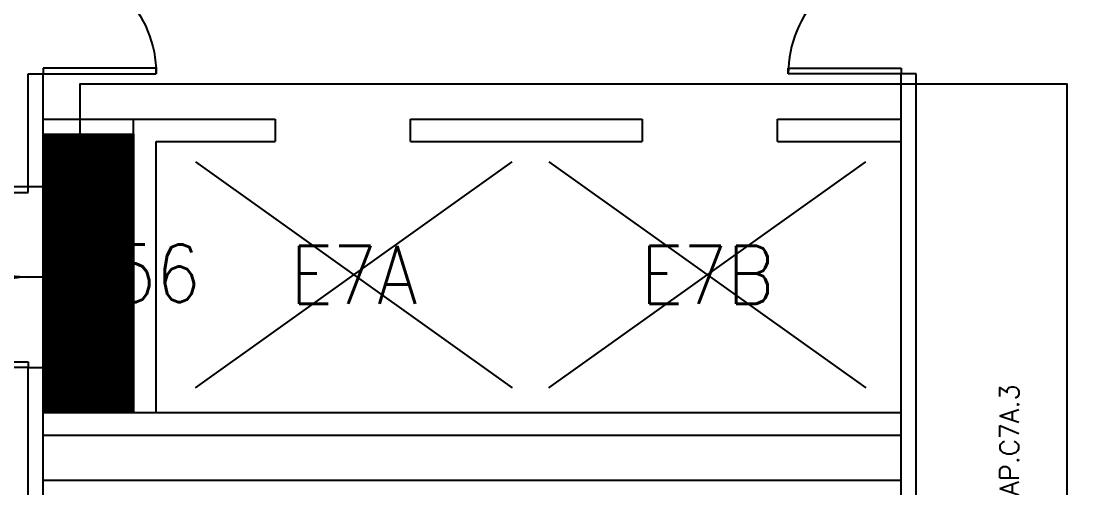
# Model space of a CAD drawing. Header units: inches. Extents: x -460 to 10305, y -938 to 5356.
# Drawn here: x 8041.5 to 8323.5, y 4650.2 to 4774.2 of the extents above; entities that cross this region are included whole.
import ezdxf
from ezdxf.enums import TextEntityAlignment as Align

# ---------------------------------------------------------------- set-up
doc = ezdxf.new("R2010")
doc.units = ezdxf.units.IN
doc.header["$MEASUREMENT"] = 0
doc.set_wipeout_variables(frame=1)
for name, color, linetype in [('01-0263-07-DWG-BFP-ARCH$0$SP-DOORS', 5, 'Continuous'), ('01-0263-07-DWG-BFP-ARCH$0$SP-ELEVATOR', 112, 'Continuous'), ('01-0263-07-DWG-BFP-ARCH$0$SP-RMNO', 7, 'Continuous'), ('01-0263-07-DWG-BFP-ARCH$0$SP-ROOM', 7, 'Continuous'), ('01-0263-07-DWG-BFP-ARCH$0$SP-WALL', 7, 'Continuous'), ('T-Comm-E-Wireless', 1, 'Continuous'), ('T-Comm-Path', 40, 'Continuous'), ('T-Comm-TR', 40, 'Continuous')]:
    doc.layers.add(name, color=color, linetype=linetype)
doc.layers.get('01-0263-07-DWG-BFP-ARCH$0$SP-ROOM').off()
doc.styles.add('01-0263-07-DWG-BFP-ARCH$0$ROMANS', font='ROMANS.shx', dxfattribs={"width": 0.9})
doc.styles.add('3-32', font='SIMPLEX.shx', dxfattribs={"height": 9})

# ---------------------------------------------------------------- blocks, each defined once
blk = doc.blocks.new('01-0263-07-DWG-BFP-ARCH$0$DOR00')
at = {"color": 0}
for p, q in [((0, 1), (0, 0)), ((1, 0), (1, 1))]:
    blk.add_line(p, q, dxfattribs=at)
blk = doc.blocks.new('01-0263-07-DWG-BFP-ARCH$0$DOR01')
at = {"color": 0}
for p, q in [((1, 1), (0, 1)), ((0, 1), (0, 0)), ((1, 0), (1, 1)), ((0, 0), (1, 0))]:
    blk.add_line(p, q, dxfattribs=at)
blk = doc.blocks.new('01-0263-07-DWG-BFP-ARCH$0$FMGRM1')
at = {"style": '01-0263-07-DWG-BFP-ARCH$0$ROMANS', "width": 0.9}
for tag, p in [('RMAREA', (0, -0.2836)), ('DATA1', (0, -0.443)), ('DATA2', (0, -0.6024)), ('DATA3', (0, -0.7618)), ('DATA4', (0, -0.9213)), ('DATA5', (0, -1.0807))]:
    blk.add_attdef(tag, text='', height=0.1172, dxfattribs=at).set_placement(p, align=Align.CENTER)
at = {"linetype": 'Continuous'}
blk.add_wipeout([(-0.375, -0.125), (0.375, -0.125), (0.375, 0.125), (-0.375, 0.125)], dxfattribs=at)
at = {"layer": '01-0263-07-DWG-BFP-ARCH$0$SP-RMNO', "style": '01-0263-07-DWG-BFP-ARCH$0$ROMANS', "width": 0.9}
blk.add_attdef('RMNUMB', text='', height=0.16, dxfattribs=at).set_placement((0, 0), align=Align.MIDDLE)
blk = doc.blocks.new('01-0263-07-DWG-BFP-ARCH', base_point=(1295.15, 1353.42))
at = {"layer": '01-0263-07-DWG-BFP-ARCH$0$SP-DOORS'}
for points in [[(1531.16, 2123.43, -0.414214), (1561.16, 2093.43, -0.414214)], [(1759.16, 2123.43, 0.414214), (1729.16, 2093.43, 0.414214)], [(1503.16, 2063.43, 0.414214), (1527.16, 2039.43, 0.414214), (1503.16, 2015.43, 0.414214)]]:
    blk.add_lwpolyline(points, format="xyb", dxfattribs=at)
at = {"layer": '01-0263-07-DWG-BFP-ARCH$0$SP-ELEVATOR'}
for p, q in [((1571.58, 2070.03), (1655.78, 2010.02)), ((1571.58, 2010.02), (1655.78, 2070.03)), ((1665.57, 2070.03), (1749.77, 2010.02)), ((1665.57, 2010.02), (1749.77, 2070.03))]:
    blk.add_line(p, q, dxfattribs=at)
at = {"layer": '01-0263-07-DWG-BFP-ARCH$0$SP-WALL'}
for p, q in [((1527.16, 2063.43), (1527.16, 2093.43)), ((1531.16, 2063.43), (1531.16, 2093.43)), ((1759.16, 1831.43), (1759.16, 2093.43)), ((1763.16, 1831.43), (1763.16, 2093.43)), ((1531.16, 2081.43), (1592.8, 2081.43)), ((1555.16, 2003.43), (1555.16, 2081.43)), ((1628.8, 2081.43), (1690.34, 2081.43)), ((1726.34, 2081.43), (1759.16, 2081.43)), ((1531.16, 2077.43), (1555.16, 2077.43)), ((1561.16, 2075.43), (1592.8, 2075.43)), ((1561.16, 2003.43), (1561.16, 2075.43)), ((1628.8, 2075.43), (1690.34, 2075.43)), ((1726.34, 2075.43), (1759.16, 2075.43)), ((1527.16, 1831.43), (1527.16, 2015.43)), ((1531.16, 1831.43), (1531.16, 2015.43)), ((1531.16, 2003.43), (1759.16, 2003.43)), ((1531.16, 1997.43), (1759.16, 1997.43)), ((1531.16, 1985.43), (1759.16, 1985.43))]:
    blk.add_line(p, q, dxfattribs=at)
at = {"layer": '01-0263-07-DWG-BFP-ARCH$0$SP-DOORS', "xscale": 30, "yscale": 1.5, "zscale": 30}
blk.add_blockref('01-0263-07-DWG-BFP-ARCH$0$DOR01', (1531.16, 2093.43), dxfattribs=at)
at = {"layer": '01-0263-07-DWG-BFP-ARCH$0$SP-DOORS', "rotation": 180}
for p, xscale, yscale, zscale in [((1759.16, 2093.43), 30, -1.5, 30), ((1527.16, 2063.43), 24, 1.5, 24), ((1527.16, 2015.43), 24, -1.5, 24)]:
    blk.add_blockref('01-0263-07-DWG-BFP-ARCH$0$DOR01', p, dxfattribs=dict(at, xscale=xscale, yscale=yscale, zscale=zscale))
at = {"layer": '01-0263-07-DWG-BFP-ARCH$0$SP-WALL', "rotation": 90}
for p, xscale, yscale, zscale in [((1531.16, 2093.43), 30, 4, 30), ((1759.16, 2093.43), 30, -3.999999999999773, 30), ((1531.16, 2015.43), 48, 4, 48)]:
    blk.add_blockref('01-0263-07-DWG-BFP-ARCH$0$DOR00', p, dxfattribs=dict(at, xscale=xscale, yscale=yscale, zscale=zscale))
at = {"layer": '01-0263-07-DWG-BFP-ARCH$0$SP-WALL', "xscale": 36, "yscale": 6, "zscale": 36}
for p in [(1592.8, 2075.43), (1690.34, 2075.43)]:
    blk.add_blockref('01-0263-07-DWG-BFP-ARCH$0$DOR00', p, dxfattribs=at)
at = {"layer": '01-0263-07-DWG-BFP-ARCH$0$SP-ROOM'}
ref = blk.add_blockref('01-0263-07-DWG-BFP-ARCH$0$FMGRM1', (1555.16, 2040.43), dxfattribs=dict(at, xscale=96, yscale=96, zscale=96))
ref.add_attrib('RMNUMB', '756', dxfattribs={"layer": '01-0263-07-DWG-BFP-ARCH$0$SP-RMNO', "height": 15.36, "style": '01-0263-07-DWG-BFP-ARCH$0$ROMANS', "width": 0.9}).set_placement((1555.16, 2040.43), align=Align.MIDDLE)
ref = blk.add_blockref('01-0263-07-DWG-BFP-ARCH$0$FMGRM1', (1707.67, 2040.03), dxfattribs=dict(at, xscale=96, yscale=96, zscale=96))
ref.add_attrib('RMNUMB', 'E7B', dxfattribs={"layer": '01-0263-07-DWG-BFP-ARCH$0$SP-RMNO', "height": 15.36, "style": '01-0263-07-DWG-BFP-ARCH$0$ROMANS', "width": 0.9}).set_placement((1707.67, 2040.03), align=Align.MIDDLE)
ref = blk.add_blockref('01-0263-07-DWG-BFP-ARCH$0$FMGRM1', (1613.68, 2040.03), dxfattribs=dict(at, xscale=96, yscale=96, zscale=96))
ref.add_attrib('RMNUMB', 'E7A', dxfattribs={"layer": '01-0263-07-DWG-BFP-ARCH$0$SP-RMNO', "height": 15.36, "style": '01-0263-07-DWG-BFP-ARCH$0$ROMANS', "width": 0.9}).set_placement((1613.68, 2040.03), align=Align.MIDDLE)
blk = doc.blocks.new('WIRELESS')
for p, q in [((10.5, 18.19), (-10.5, 18.19)), ((-10.5, 18.19), (0, 0)), ((0, 0), (10.5, 18.19))]:
    blk.add_line(p, q)
for centre, start, end in [((0, -1.44), 62.4297, 117.5703), ((0, -4.89), 65.5205, 114.4795), ((0, -8.1), 68.4095, 111.5905)]:
    blk.add_arc(centre, 32.08, start, end)
at = {"style": '3-32', "flags": 1}
for tag, p in [('RM_NUMBER', (50.85, 153.68)), ('UTP_CATEGORY', (50.85, 140.31)), ('QUANTITY_UTP', (50.85, 127.18)), ('WIRELESS_OUTLET_LOCATION', (50.85, 114.16)), ('TELECOMM_ROOM', (50.85, 100.31)), ('QTY_COAX', (50.33, 74.2)), ('POS_2', (166.1, 63.3)), ('POS_3', (166.1, 55.3)), ('POS_4', (166.1, 46.8)), ('POS_5', (166.1, 38.67)), ('POS_6', (166.1, 30.05))]:
    blk.add_attdef(tag, p, '', height=5, dxfattribs=at)
at = {"flags": 1}
for tag, p in [('SERIAL_NUMBER', (51.84, 50.25)), ('MAC_ADDRESS', (51.84, 26.25)), ('ELEVATION', (51.84, 2.25)), ('WO_NUMBER', (53.96, -25.57))]:
    blk.add_attdef(tag, text='', height=5, dxfattribs=at).set_placement(p, align=Align.BOTTOM_LEFT)
at = {"style": '3-32'}
blk.add_attdef('POS_1', (13.17, 6.52), '', height=5, dxfattribs=at)

msp = doc.modelspace()

# ---------------------------------------------------------------- block references
msp.add_blockref('01-0263-07-DWG-BFP-ARCH', (7811.4, 4020.15))

# ---------------------------------------------------------------- next in the draw order: hatches: boundary and pattern name
at = {"layer": 'T-Comm-TR'}
h = msp.add_hatch(dxfattribs=at)
h.set_pattern_fill('ANSI31', color=256)
h.set_pattern_definition([(45, (-3873.2494, -263.47436), (-0.0883883476, 0.0883883476), [])])
h.paths.add_polyline_path([(8071.41, 4744.15), (8047.41, 4744.15), (8047.41, 4670.15), (8071.41, 4670.15)])
h.paths.add_polyline_path([(8049.79, 4695.63), (8093.02, 4695.63), (8093.02, 4718.67), (8049.79, 4718.67)], flags=9)

# ---------------------------------------------------------------- next in the draw order: linework, layer by layer
at = {"layer": 'T-Comm-Path'}
for points in [[(8047.41, 4706.15), (8003.28, 4706.15), (8003.28, 5119.7), (7961.54, 5119.7), (7961.54, 5100.06), (7955.41, 5100.06)], [(8047.41, 4706.15), (8003.28, 4706.15), (8003.28, 5119.7), (8161.04, 5119.7), (8161.04, 5083.46), (8161.04, 5119.7)], [(8047.41, 4706.15), (8003.28, 4706.15), (8003.28, 5119.7), (8360.46, 5119.7), (8360.46, 5101.83), (8367.41, 5101.83)], [(8057.24, 4744.15), (8057.24, 4757.52), (8319.49, 4757.52), (8319.49, 4629.76), (8313.22, 4629.76)], [(8047.41, 4706.15), (8003.28, 4706.15), (8003.28, 4208.15), (7961.96, 4208.15), (7961.96, 4218.3), (7955.41, 4218.3)], [(8047.41, 4706.15), (8003.28, 4706.15), (8003.28, 4647.17), (8007.79, 4647.17)], [(8047.41, 4706.15), (8003.28, 4706.15), (8003.28, 4208.15), (8154.59, 4208.15), (8154.59, 4211.79)], [(8047.41, 4706.15), (8003.28, 4706.15), (8003.28, 4208.15), (8360.16, 4208.15), (8360.16, 4223.29), (8367.4, 4223.29)]]:
    msp.add_lwpolyline(points, dxfattribs=at)
at = {"layer": 'T-Comm-TR'}
msp.add_lwpolyline([(8047.41, 4744.15), (8071.41, 4744.15), (8071.41, 4670.15), (8047.41, 4670.15)], close=True, dxfattribs=at)

# ---------------------------------------------------------------- next in the draw order: block references
at = {"layer": 'T-Comm-E-Wireless', "rotation": 90}
msp.add_blockref('WIRELESS', (8313.22, 4629.76), dxfattribs=at).add_auto_attribs({'POS_1': 'WAP.C7A.3'})

doc.saveas('drawing.dxf')
